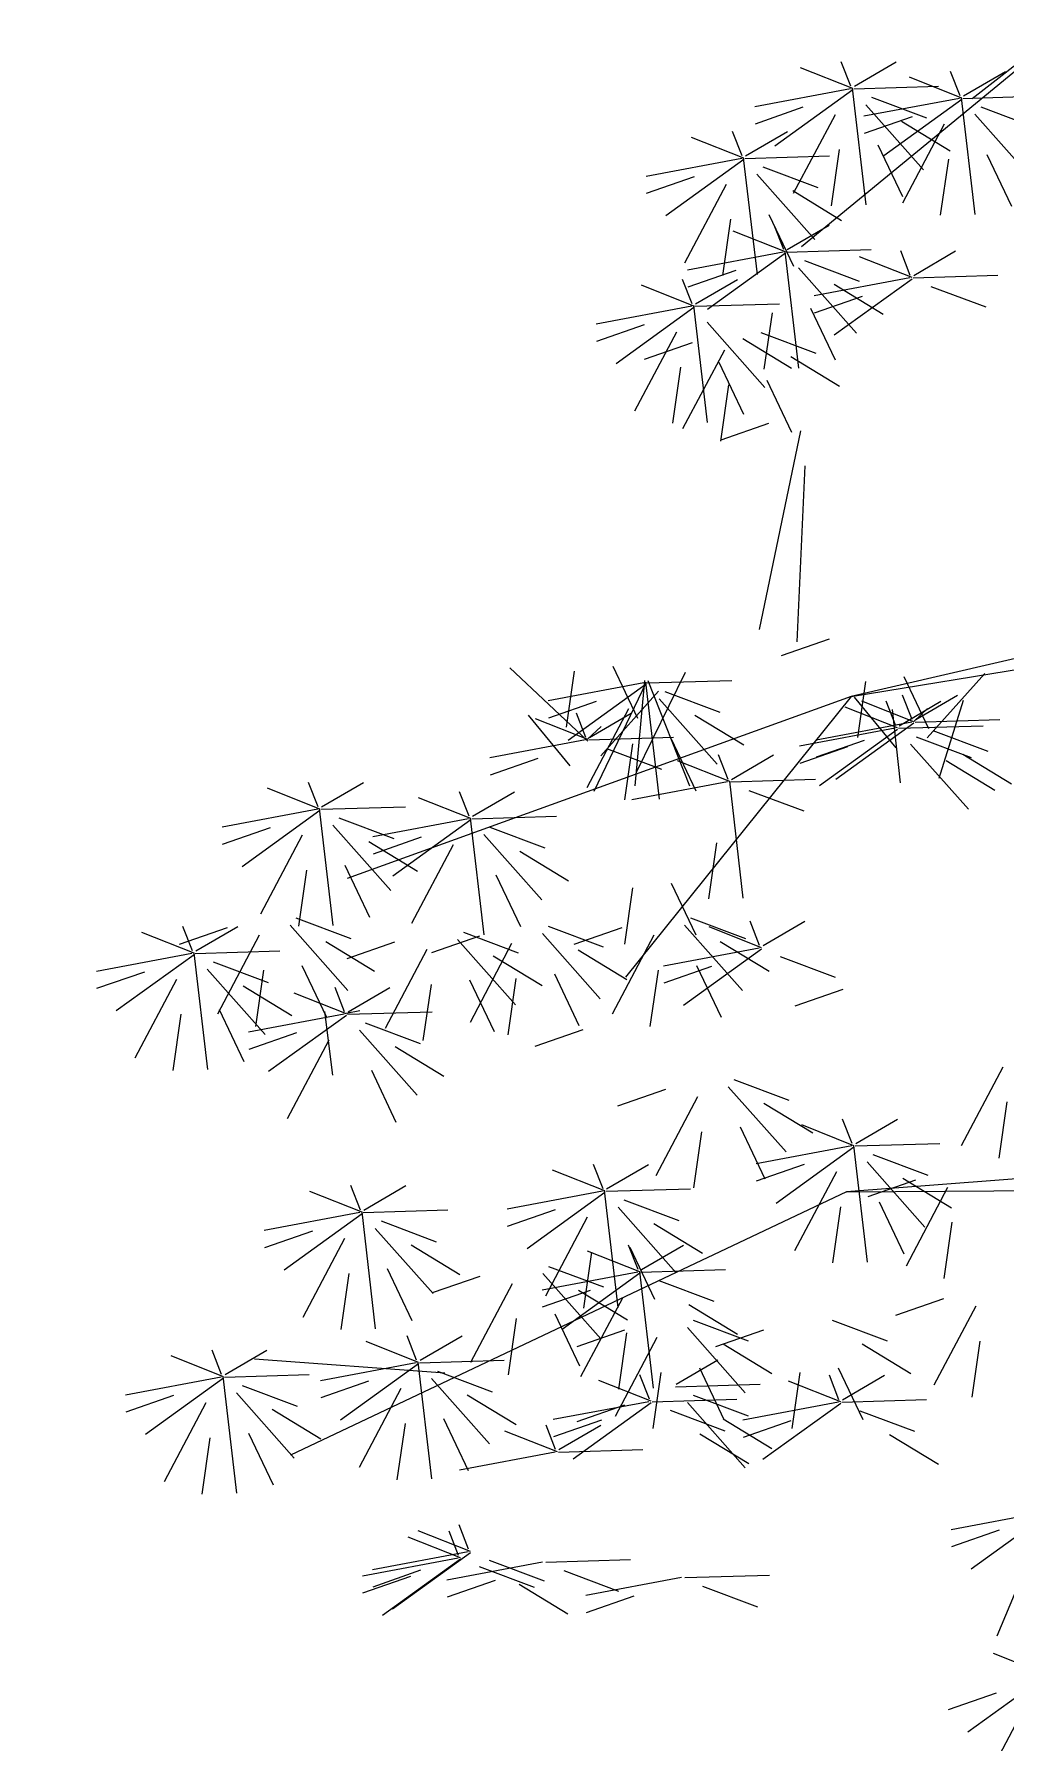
# Model space of a CAD drawing. Header units: metres. Extents: x 563124 to 573994, y 2062953 to 2068466.
# Drawn here: x 568885.724 to 568888.056, y 2065878.056 to 2065882.158 of the extents above; entities that cross this region are included whole.
import ezdxf

# ---------------------------------------------------------------- set-up
doc = ezdxf.new("R2010")
doc.units = ezdxf.units.M
doc.linetypes.add('ACAD_ISO10W100', pattern=[18.5, 12, -3, 0.5, -3])
doc.linetypes.add('HIDDEN', pattern=[0.375, 0.25, -0.125])
for name, color, linetype in [('1-CAY XANH', 7, 'CONTINUOUS'), ('ghichieudai', 7, 'CONTINUOUS'), ('LogDg phu', 7, 'CONTINUOUS'), ('MATCATDUONG', 8, 'CONTINUOUS'), ('TimDg', 222, 'CONTINUOUS')]:
    doc.layers.add(name, color=color, linetype=linetype)

# ---------------------------------------------------------------- blocks, each defined once
blk = doc.blocks.new('ca')
at = {"layer": '1-CAY XANH', "color": 17}
for p, q in [((3.326, 58.595), (7.066, 55.521)), ((3.326, 58.595), (5.247, 57.099)), ((0.788, 52.055), (6.535, 50.722)), ((6.535, 50.722), (0.792, 51.67)), ((6.535, 50.722), (11.914, 48.783)), ((6.535, 50.722), (8.943, 47.73)), ((6.574, 50.187), (7.084, 50.009)), ((0.572, 45.898), (6.586, 45.438)), ((6.586, 45.438), (0.545, 45.484))]:
    blk.add_line(p, q, dxfattribs=at)
at = {"layer": '1-CAY XANH', "color": 3}
for p, q in [((6.502, 57.233), (6.055, 57.493)), ((6.52, 57.209), (7.078, 57.431)), ((6.539, 57.233), (6.641, 57.493)), ((5.338, 57.131), (4.891, 57.392)), ((5.356, 57.108), (5.914, 57.329)), ((5.375, 57.131), (5.477, 57.392)), ((5.345, 57.104), (4.442, 57.132)), ((5.213, 55.865), (5.359, 57.112)), ((5.356, 57.092), (6.187, 56.492)), ((5.38, 57.104), (6.4, 56.913)), ((6.509, 57.206), (5.606, 57.234)), ((6.318, 57.116), (5.732, 56.896)), ((6.377, 55.967), (6.523, 57.213)), ((6.52, 57.194), (7.351, 56.593)), ((6.544, 57.206), (7.564, 57.014)), ((5.154, 57.014), (4.568, 56.794)), ((5.216, 56.936), (4.599, 56.24)), ((6.38, 57.037), (5.763, 56.342)), ((5.887, 56.907), (6.398, 56.729)), ((6.708, 56.93), (7.153, 56.089)), ((7.051, 57.009), (7.561, 56.831)), ((5.999, 56.862), (5.479, 56.546)), ((5.544, 56.828), (5.989, 55.987)), ((7.662, 56.49), (7.216, 56.751)), ((7.699, 56.49), (7.801, 56.751)), ((6.253, 56.609), (5.99, 56.056)), ((6.663, 56.558), (6.749, 55.958)), ((7.68, 56.467), (8.239, 56.688)), ((5.089, 56.507), (4.826, 55.954)), ((5.499, 56.456), (5.585, 55.857)), ((7.669, 56.463), (6.766, 56.491)), ((7.479, 56.373), (6.893, 56.153)), ((7.537, 55.224), (7.683, 56.471)), ((7.68, 56.451), (8.512, 55.851)), ((7.704, 56.463), (8.724, 56.272)), ((7.541, 56.295), (6.924, 55.599)), ((7.869, 56.187), (8.313, 55.346)), ((8.212, 56.266), (8.722, 56.088)), ((7.159, 56.12), (6.639, 55.803)), ((7.413, 55.866), (7.151, 55.313)), ((7.824, 55.815), (7.91, 55.216)), ((7.219, 55.491), (6.772, 55.752)), ((7.237, 55.468), (7.795, 55.689)), ((7.256, 55.491), (7.358, 55.752)), ((5.869, 55.216), (5.423, 55.477)), ((5.906, 55.216), (6.008, 55.477)), ((7.226, 55.464), (6.323, 55.492)), ((7.094, 54.225), (7.24, 55.472)), ((7.237, 55.452), (8.068, 54.852)), ((7.261, 55.464), (8.281, 55.273)), ((5.887, 55.193), (6.446, 55.414)), ((7.035, 55.374), (6.449, 55.154)), ((7.097, 55.296), (6.48, 54.6)), ((7.768, 55.267), (8.279, 55.089)), ((5.876, 55.189), (4.973, 55.217)), ((5.686, 55.099), (5.1, 54.879)), ((5.887, 55.177), (6.719, 54.577)), ((5.912, 55.189), (6.932, 54.997)), ((6.716, 55.121), (6.196, 54.804)), ((8.195, 54.913), (7.748, 55.173)), ((8.213, 54.889), (8.771, 55.111)), ((8.232, 54.913), (8.334, 55.173)), ((6.419, 54.992), (6.929, 54.814)), ((8.202, 54.886), (7.299, 54.914)), ((8.07, 53.647), (8.215, 54.893)), ((8.213, 54.874), (9.044, 54.273)), ((8.237, 54.886), (9.257, 54.694)), ((6.97, 54.867), (6.708, 54.314)), ((7.38, 54.816), (7.466, 54.217)), ((8.073, 54.717), (7.456, 54.021)), ((8.744, 54.689), (9.254, 54.511)), ((7.499, 54.605), (6.913, 54.385)), ((7.692, 54.542), (7.172, 54.225)), ((8.401, 54.61), (8.846, 53.768)), ((7.18, 54.351), (6.66, 54.035)), ((7.889, 54.419), (8.334, 53.578)), ((8.232, 54.498), (8.743, 54.32)), ((7.946, 54.289), (7.683, 53.735)), ((8.356, 54.237), (8.442, 53.638)), ((7.434, 54.098), (7.172, 53.545)), ((7.844, 54.047), (7.93, 53.447)), ((7.418, 53.635), (7.928, 53.457)), ((7.075, 53.556), (7.519, 51.438)), ((7.03, 53.184), (7.116, 51.308)), ((6.771, 51.336), (7.282, 51.158)), ((9.079, 51.046), (8.817, 50.493)), ((5.727, 50.282), (5.11, 50.969)), ((5.973, 50.936), (5.711, 50.382)), ((6.384, 50.884), (6.47, 50.285)), ((8.712, 50.868), (7.809, 50.895)), ((8.705, 50.895), (8.259, 49.772)), ((8.825, 49.916), (8.305, 50.983)), ((8.58, 49.628), (8.726, 50.875)), ((8.723, 50.871), (9.281, 49.709)), ((8.742, 50.895), (8.844, 49.772)), ((8.747, 50.868), (9.767, 50.676)), ((9.346, 50.248), (10.178, 51.03)), ((9.49, 50.995), (9.576, 50.395)), ((5.599, 49.853), (5.337, 50.683)), ((5.848, 50.478), (5.402, 50.738)), ((5.885, 50.478), (5.987, 50.738)), ((6.055, 50.174), (6.499, 50.716)), ((8.522, 50.777), (7.936, 50.557)), ((8.584, 50.699), (7.967, 50.003)), ((9.207, 50.091), (8.59, 50.779)), ((8.723, 50.855), (9.555, 50.255)), ((6.025, 50.411), (5.578, 50.672)), ((5.723, 50.595), (5.869, 50.458)), ((5.866, 50.454), (6.424, 50.675)), ((6.01, 49.802), (6.096, 50.586)), ((6.043, 50.388), (6.601, 50.609)), ((6.061, 50.411), (6.164, 50.672)), ((8.202, 50.524), (7.682, 50.207)), ((9.328, 50.287), (8.882, 50.547)), ((8.911, 50.591), (9.356, 49.75)), ((9.255, 50.67), (9.765, 50.493)), ((9.365, 50.287), (9.467, 50.547)), ((9.534, 49.984), (9.979, 50.526)), ((5.855, 50.451), (4.952, 50.478)), ((5.665, 50.36), (5.079, 50.14)), ((6.032, 50.384), (5.129, 50.412)), ((5.866, 50.438), (6.698, 49.838)), ((5.89, 50.451), (6.91, 50.259)), ((6.043, 50.372), (6.874, 49.772)), ((6.067, 50.384), (7.087, 50.193)), ((9.203, 50.404), (9.349, 50.267)), ((9.346, 50.263), (9.904, 50.485)), ((5.841, 50.294), (5.255, 50.074)), ((5.903, 50.216), (5.286, 49.52)), ((6.398, 50.253), (6.908, 50.076)), ((8.456, 50.27), (8.194, 49.717)), ((9.335, 50.26), (8.432, 50.288)), ((9.145, 50.17), (8.559, 49.949)), ((8.867, 50.219), (8.953, 49.62)), ((9.37, 50.26), (10.39, 50.068)), ((5.345, 50.107), (4.825, 49.79)), ((5.522, 50.041), (5.002, 49.724)), ((7.812, 49.839), (7.365, 50.1)), ((7.83, 49.816), (8.388, 50.037)), ((7.848, 49.839), (7.951, 50.1)), ((9.878, 50.063), (10.388, 49.885)), ((7.819, 49.812), (6.916, 49.84)), ((7.687, 48.573), (7.832, 49.82)), ((7.854, 49.812), (8.874, 49.621)), ((12.185, 49.547), (11.739, 49.807)), ((12.222, 49.547), (12.324, 49.807)), ((7.628, 49.722), (7.042, 49.502)), ((10.574, 49.445), (10.128, 49.705)), ((10.592, 49.422), (11.151, 49.643)), ((10.611, 49.445), (10.713, 49.705)), ((12.203, 49.523), (12.761, 49.745)), ((10.581, 49.418), (9.679, 49.446)), ((10.45, 48.179), (10.595, 49.426)), ((10.592, 49.406), (11.424, 48.806)), ((10.617, 49.418), (11.637, 49.226)), ((12.192, 49.52), (11.289, 49.548)), ((12.002, 49.43), (11.416, 49.21)), ((12.06, 48.281), (12.206, 49.527)), ((12.203, 49.508), (13.034, 48.907)), ((12.227, 49.52), (13.247, 49.328)), ((10.391, 49.328), (9.805, 49.108)), ((10.453, 49.25), (9.836, 48.554)), ((11.124, 49.221), (11.634, 49.043)), ((12.064, 49.351), (11.447, 48.655)), ((12.391, 49.244), (12.836, 48.402)), ((12.735, 49.323), (13.245, 49.145)), ((7.973, 49.164), (8.059, 48.565)), ((10.072, 49.075), (9.551, 48.758)), ((10.781, 49.142), (11.225, 48.301)), ((11.682, 49.176), (11.162, 48.86)), ((11.936, 48.923), (11.674, 48.369)), ((12.347, 48.872), (12.433, 48.272)), ((8.456, 48.732), (8.194, 48.179)), ((8.867, 48.681), (8.953, 48.081)), ((10.325, 48.821), (10.063, 48.268)), ((7.476, 48.067), (7.03, 48.327)), ((7.513, 48.067), (7.615, 48.327)), ((8.251, 48.362), (7.665, 48.142)), ((12.46, 48.362), (11.874, 48.142)), ((7.494, 48.043), (8.052, 48.265)), ((8.313, 48.283), (7.696, 47.587)), ((8.641, 48.176), (9.086, 47.334)), ((8.984, 48.255), (9.495, 48.077)), ((9.768, 48.273), (9.182, 48.053)), ((9.83, 48.194), (9.213, 47.498)), ((10.673, 48.209), (10.087, 47.989)), ((10.735, 48.131), (10.118, 47.435)), ((10.501, 48.166), (11.011, 47.988)), ((12.522, 48.283), (11.905, 47.587)), ((12.85, 48.176), (13.295, 47.334)), ((13.525, 48.009), (13.079, 48.269)), ((13.193, 48.255), (13.703, 48.077)), ((13.543, 47.985), (14.102, 48.206)), ((13.562, 48.009), (13.664, 48.269)), ((7.293, 47.95), (6.707, 47.73)), ((7.932, 48.108), (7.412, 47.792)), ((7.494, 48.028), (8.326, 47.427)), ((7.518, 48.04), (8.538, 47.848)), ((9.448, 48.019), (8.928, 47.703)), ((10.354, 47.956), (9.834, 47.639)), ((10.158, 48.087), (10.602, 47.245)), ((11.063, 48.023), (11.508, 47.182)), ((11.406, 48.102), (11.916, 47.924)), ((12.141, 48.108), (11.621, 47.792)), ((13.532, 47.982), (12.629, 48.009)), ((13.4, 46.743), (13.546, 47.989)), ((13.543, 47.969), (14.375, 47.369)), ((13.568, 47.982), (14.587, 47.79)), ((8.186, 47.855), (7.923, 47.301)), ((8.026, 47.843), (8.536, 47.665)), ((8.596, 47.804), (8.682, 47.204)), ((9.702, 47.766), (9.44, 47.212)), ((12.395, 47.855), (12.132, 47.301)), ((13.342, 47.891), (12.756, 47.671)), ((13.404, 47.813), (12.787, 47.117)), ((12.805, 47.804), (12.891, 47.204)), ((14.075, 47.784), (14.585, 47.607)), ((6.626, 47.598), (7.136, 47.42)), ((10.113, 47.715), (10.199, 47.115)), ((10.608, 47.702), (10.345, 47.149)), ((11.018, 47.651), (11.104, 47.052)), ((11.903, 47.36), (11.457, 47.62)), ((11.94, 47.36), (12.042, 47.62)), ((13.023, 47.638), (12.502, 47.321)), ((13.732, 47.705), (14.176, 46.864)), ((11.921, 47.337), (12.479, 47.558)), ((11.91, 47.333), (11.007, 47.361)), ((11.719, 47.243), (11.134, 47.023)), ((11.778, 47.371), (11.924, 47.341)), ((11.921, 47.321), (12.752, 46.721)), ((11.945, 47.333), (12.965, 47.141)), ((12.064, 46.685), (12.15, 47.362)), ((13.276, 47.384), (13.014, 46.831)), ((13.687, 47.333), (13.773, 46.734)), ((9.4, 47.167), (9.911, 46.989)), ((11.782, 47.165), (11.165, 46.469)), ((12.109, 47.057), (12.554, 46.216)), ((12.452, 47.136), (12.963, 46.958)), ((11.4, 46.99), (10.88, 46.673)), ((4.919, 46.77), (5.364, 45.929)), ((11.654, 46.736), (11.392, 46.183)), ((7.786, 46.638), (7.2, 46.418)), ((7.848, 46.56), (7.231, 45.864)), ((8.518, 46.531), (9.029, 46.354)), ((4.874, 46.398), (4.96, 45.799)), ((7.466, 46.385), (6.946, 46.068)), ((8.175, 46.453), (8.62, 45.611)), ((6.488, 45.955), (6.041, 46.215)), ((6.506, 45.931), (7.064, 46.152)), ((6.525, 45.955), (6.627, 46.215)), ((7.72, 46.132), (7.458, 45.578)), ((6.495, 45.928), (5.592, 45.956)), ((8.131, 46.08), (8.217, 45.481)), ((6.304, 45.837), (5.718, 45.617)), ((6.366, 45.759), (5.749, 45.063)), ((6.363, 44.689), (6.509, 45.935)), ((6.506, 45.916), (7.337, 45.315)), ((6.53, 45.928), (7.55, 45.736)), ((5.985, 45.584), (5.465, 45.267)), ((6.694, 45.652), (7.139, 44.81)), ((7.037, 45.73), (7.548, 45.553)), ((9.145, 45.472), (8.698, 45.732)), ((9.163, 45.448), (9.721, 45.669)), ((9.182, 45.472), (9.284, 45.732)), ((5.507, 45.486), (5.951, 44.645)), ((5.85, 45.565), (6.36, 45.387)), ((6.586, 45.438), (12.517, 42.631)), ((9.152, 45.445), (8.249, 45.472)), ((9.02, 44.206), (9.166, 45.452)), ((9.163, 45.432), (9.994, 44.832)), ((9.187, 45.445), (10.207, 45.253)), ((11.733, 45.245), (11.287, 45.505)), ((11.751, 45.221), (12.31, 45.442)), ((11.77, 45.245), (11.872, 45.505)), ((6.239, 45.331), (5.976, 44.777)), ((6.649, 45.279), (6.735, 44.68)), ((8.961, 45.354), (8.375, 45.134)), ((9.023, 45.276), (8.406, 44.58)), ((9.694, 45.247), (10.205, 45.07)), ((11.74, 45.218), (10.838, 45.246)), ((11.609, 43.979), (11.754, 45.225)), ((11.776, 45.218), (12.796, 45.026)), ((5.462, 45.114), (5.548, 44.515)), ((8.642, 45.101), (8.122, 44.784)), ((9.351, 45.168), (9.796, 44.327)), ((11.55, 45.128), (10.964, 44.907)), ((11.612, 45.049), (10.995, 44.353)), ((11.751, 45.206), (12.583, 44.605)), ((8.771, 44.609), (8.324, 44.869)), ((8.896, 44.847), (8.633, 44.294)), ((8.808, 44.609), (8.91, 44.869)), ((11.231, 44.874), (10.71, 44.557)), ((11.94, 44.942), (12.384, 44.1)), ((12.283, 45.021), (12.793, 44.843)), ((8.789, 44.585), (9.347, 44.807)), ((9.306, 44.796), (9.392, 44.197)), ((8.778, 44.582), (7.875, 44.61)), ((8.587, 44.492), (8.001, 44.272)), ((8.646, 43.343), (8.792, 44.589)), ((8.789, 44.57), (9.62, 43.969)), ((8.813, 44.582), (9.833, 44.39)), ((9.763, 44.644), (9.177, 44.424)), ((9.825, 44.566), (9.208, 43.87)), ((10.496, 44.537), (11.006, 44.36)), ((11.484, 44.621), (11.222, 44.067)), ((11.895, 44.569), (11.981, 43.97)), ((5.551, 44.298), (6.062, 44.12)), ((9.444, 44.391), (8.923, 44.074)), ((8.977, 44.306), (9.422, 43.465)), ((9.32, 44.385), (9.831, 44.207)), ((10.153, 44.459), (10.597, 43.617)), ((5.208, 44.219), (5.653, 43.378)), ((8.268, 44.238), (7.748, 43.922)), ((9.697, 44.137), (9.435, 43.584)), ((6.739, 44.07), (6.153, 43.85)), ((7.472, 43.963), (7.983, 43.785)), ((8.221, 44.07), (7.635, 43.85)), ((8.283, 43.992), (7.666, 43.296)), ((8.932, 43.934), (9.018, 43.334)), ((8.953, 43.963), (9.464, 43.785)), ((10.108, 44.086), (10.194, 43.487)), ((5.164, 43.847), (5.249, 43.248)), ((6.42, 43.817), (5.9, 43.5)), ((7.901, 43.817), (7.381, 43.5)), ((8.61, 43.884), (9.055, 43.043)), ((11.134, 43.643), (10.687, 43.903)), ((11.152, 43.619), (11.71, 43.841)), ((11.171, 43.643), (11.273, 43.903)), ((13.215, 43.49), (12.768, 43.751)), ((13.252, 43.49), (13.354, 43.751)), ((8.404, 43.387), (7.958, 43.647)), ((11.141, 43.616), (10.238, 43.644)), ((10.869, 43.505), (12.901, 43.655)), ((11.009, 42.377), (11.155, 43.623)), ((11.152, 43.604), (11.983, 43.003)), ((11.176, 43.616), (12.196, 43.424)), ((13.233, 43.467), (13.791, 43.688)), ((6.629, 43.221), (6.182, 43.482)), ((6.674, 43.563), (6.411, 43.01)), ((6.647, 43.198), (7.205, 43.419)), ((6.666, 43.221), (6.768, 43.482)), ((7.084, 43.512), (7.17, 42.913)), ((8.411, 43.36), (7.508, 43.387)), ((8.155, 43.563), (7.893, 43.01)), ((8.566, 43.512), (8.652, 42.913)), ((8.67, 43.204), (9.228, 43.425)), ((8.689, 43.227), (8.791, 43.488)), ((10.95, 43.526), (10.364, 43.305)), ((11.012, 43.447), (10.395, 42.751)), ((11.683, 43.419), (12.194, 43.241)), ((13.222, 43.463), (12.319, 43.491)), ((13.09, 42.224), (13.236, 43.471)), ((13.233, 43.451), (14.064, 42.851)), ((13.257, 43.463), (14.277, 43.271)), ((6.636, 43.194), (5.733, 43.222)), ((8.221, 43.269), (7.635, 43.049)), ((8.659, 43.2), (7.756, 43.228)), ((10.631, 43.272), (10.111, 42.955)), ((11.34, 43.34), (11.785, 42.498)), ((13.031, 43.373), (12.445, 43.153)), ((13.093, 43.295), (12.476, 42.599)), ((13.764, 43.266), (14.275, 43.088)), ((6.445, 43.104), (5.859, 42.884)), ((6.647, 43.182), (7.478, 42.582)), ((6.671, 43.194), (7.691, 43.002)), ((8.283, 43.191), (7.666, 42.495)), ((8.468, 43.11), (7.882, 42.89)), ((8.67, 43.188), (9.501, 42.588)), ((8.694, 43.2), (9.714, 43.009)), ((8.953, 43.162), (9.464, 42.985)), ((12.712, 43.12), (12.192, 42.803)), ((13.421, 43.187), (13.866, 42.346)), ((6.126, 42.851), (5.606, 42.534)), ((7.178, 42.997), (7.689, 42.819)), ((7.901, 43.016), (7.381, 42.699)), ((8.149, 42.857), (7.629, 42.54)), ((9.201, 43.003), (9.712, 42.825)), ((9.653, 42.689), (9.206, 42.95)), ((9.67, 42.666), (10.229, 42.887)), ((9.689, 42.689), (9.791, 42.95)), ((10.885, 43.019), (10.623, 42.465)), ((11.295, 42.967), (11.381, 42.368)), ((12.966, 42.866), (12.703, 42.313)), ((9.659, 42.662), (8.757, 42.69)), ((9.695, 42.662), (10.715, 42.471)), ((13.376, 42.815), (13.462, 42.215)), ((4.425, 42.03), (4.983, 40.698)), ((4.425, 42.014), (5.256, 41.414)), ((4.449, 42.026), (5.469, 41.834)), ((4.956, 41.829), (5.467, 41.651)), ((10.598, 41.602), (11.156, 41.823)), ((10.617, 41.626), (10.719, 41.886)), ((10.705, 41.534), (11.263, 41.755)), ((10.724, 41.558), (10.826, 41.818)), ((10.598, 41.586), (11.429, 40.986)), ((10.622, 41.598), (11.642, 41.407)), ((9.793, 41.489), (8.89, 41.516)), ((9.602, 41.398), (9.017, 41.178)), ((10.396, 41.508), (9.811, 41.288)), ((9.828, 41.489), (10.848, 41.297)), ((10.504, 41.441), (9.918, 41.22)), ((10.705, 41.519), (11.536, 40.918)), ((10.729, 41.531), (11.749, 41.339)), ((11.129, 41.401), (11.64, 41.223)), ((8.312, 41.323), (7.409, 41.351)), ((8.121, 41.233), (7.535, 41.013)), ((8.347, 41.323), (9.367, 41.132)), ((10.077, 41.255), (9.557, 40.938)), ((10.335, 41.291), (10.846, 41.114)), ((11.236, 41.334), (11.747, 41.156)), ((8.854, 41.126), (9.364, 40.948)), ((4.459, 40.292), (5.018, 40.513)), ((4.459, 40.276), (5.291, 39.676)), ((4.648, 40.012), (5.092, 39.171)), ((4.991, 40.091), (5.501, 39.913))]:
    blk.add_line(p, q, dxfattribs=at)

msp = doc.modelspace()

# ---------------------------------------------------------------- linework, layer by layer
at = {"layer": 'LogDg phu', "linetype": 'HIDDEN', "ltscale": 50}
msp.add_lwpolyline([(568812.3247, 2065973.8693), (568796.1005, 2065967.3273, 0.40262), (568791.5597, 2065957.2132), (568822.268, 2065871.3694, 0.397173), (568832.0499, 2065866.3867), (568951.4811, 2065901.3784, 0.445138), (568956.6328, 2065912.0929), (568922.5678, 2065995.1002), (568913.7948, 2066013.6302, 0.417119), (568903.0694, 2066017.4032), (568825.121, 2065979.5484, -0.017204)], format="xyb", close=True, dxfattribs=at)
at = {"layer": 'TimDg', "linetype": 'ACAD_ISO10W100', "ltscale": 0.75}
msp.add_lwpolyline([(569408.6619, 2066103.8401), (569093.3072, 2065942.9118, -0.046747), (569058.6316, 2065929.1248), (568564.1792, 2065784.2572), (568255.9035, 2065693.9367)], format="xyb", dxfattribs=at)

# ---------------------------------------------------------------- next in the draw order: wipeouts: each hides what was drawn before it
msp.add_wipeout([(568538.5548, 2065837.1158), (569134.3908, 2065836.3611), (569131.1932, 2065953.8252), (568779.0042, 2065956.6832), (568600.6017, 2065960.3155)]).dxf.layer = 'ghichieudai'

# ---------------------------------------------------------------- next in the draw order: block references
at = {"layer": 'MATCATDUONG', "color": 3, "linetype": 'Continuous', "extrusion": (3.31378e-12, 1.1371e-08, 1), "xscale": -0.2249999999767169, "yscale": 0.2250000000931323, "zscale": 0.2250000000000005}
msp.add_blockref('ca', (568889.1556, 2065869.1551, 0.0235), dxfattribs=at)

doc.saveas('drawing.dxf')
